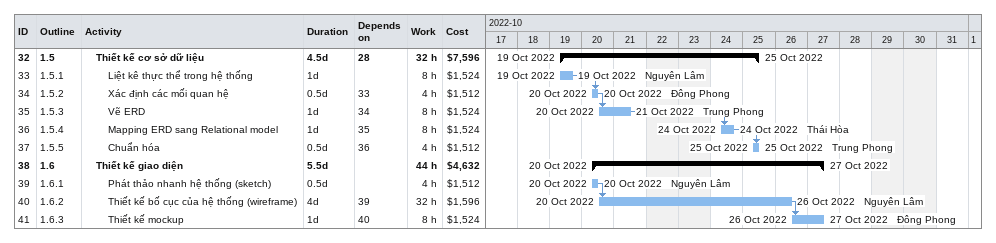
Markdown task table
| ID | WBS | Task | Duration | Start | Finish | Predecessors | Resources | Work (h) | Cost ($) |
|---|---|---|---|---|---|---|---|---|---|
| 32 | 1.5 | **Thiết kế cơ sở dữ liệu** | 4.5d | 2022-10-19 | 2022-10-25 | 28 |  | 32 | 7596 |
| 33 | 1.5.1 | Liệt kê thực thể trong hệ thống | 1d | 2022-10-19 | 2022-10-19 |  | Nguyên Lâm | 8 | 1524 |
| 34 | 1.5.2 | Xác định các mối quan hệ | 0.5d | 2022-10-20 | 2022-10-20 | 33 | Đông Phong | 4 | 1512 |
| 35 | 1.5.3 | Vẽ ERD | 1d | 2022-10-20 | 2022-10-21 | 34 | Trung Phong | 8 | 1524 |
| 36 | 1.5.4 | Mapping ERD sang Relational model | 1d | 2022-10-24 | 2022-10-24 | 35 | Thái Hòa | 8 | 1524 |
| 37 | 1.5.5 | Chuẩn hóa | 0.5d | 2022-10-25 | 2022-10-25 | 36 | Trung Phong | 4 | 1512 |
| 38 | 1.6 | **Thiết kế giao diện** | 5.5d | 2022-10-20 | 2022-10-27 |  |  | 44 | 4632 |
| 39 | 1.6.1 | Phát thảo nhanh hệ thống (sketch) | 0.5d | 2022-10-20 | 2022-10-20 |  | Nguyên Lâm | 4 | 1512 |
| 40 | 1.6.2 | Thiết kế bố cục của hệ thống (wireframe) | 4d | 2022-10-20 | 2022-10-26 | 39 | Nguyên Lâm | 32 | 1596 |
| 41 | 1.6.3 | Thiết kế mockup | 1d | 2022-10-26 | 2022-10-27 | 40 | Đông Phong | 8 | 1524 |
